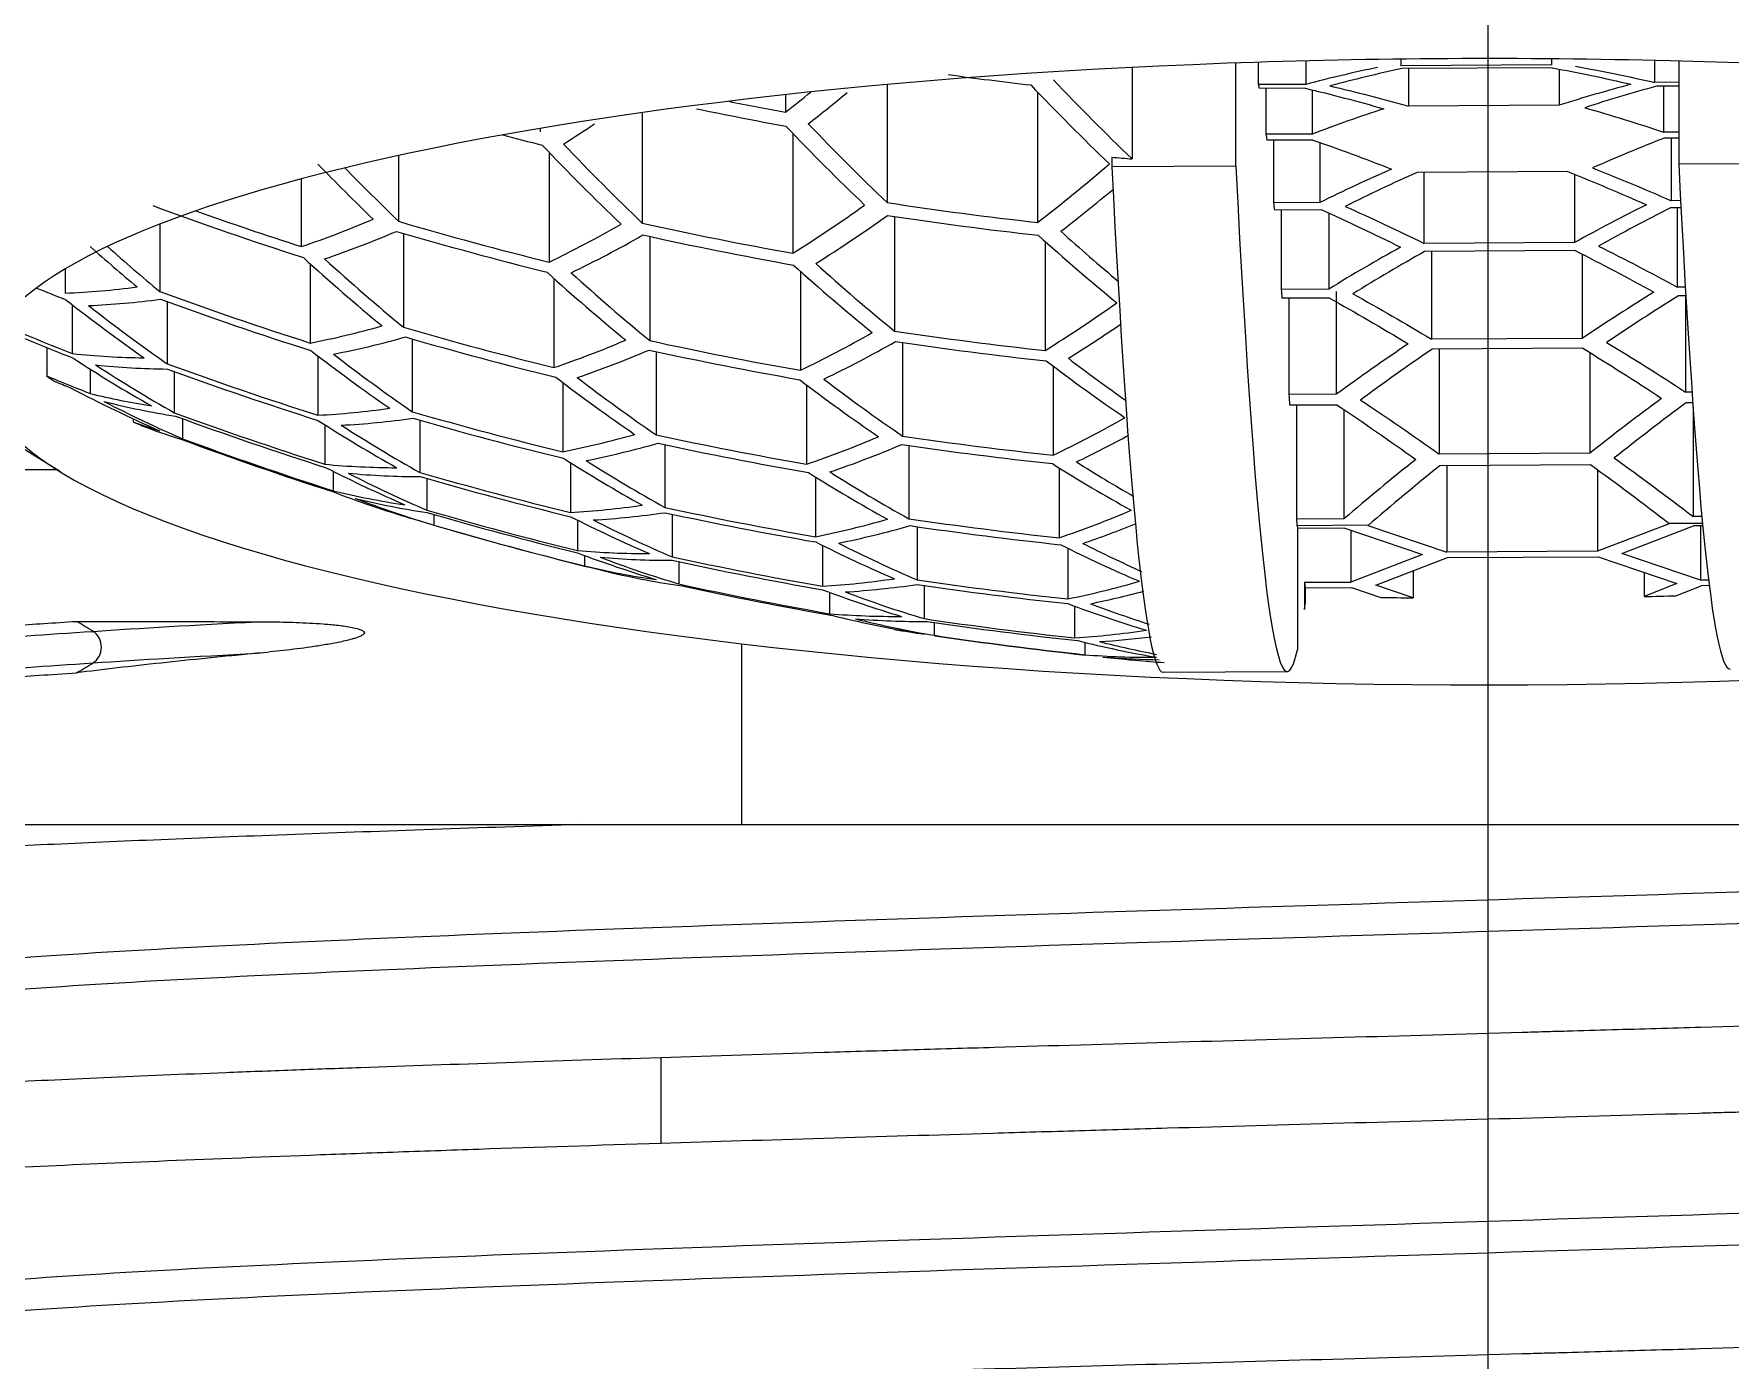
# Model space of a CAD drawing. Extents: x 13676 to 14719, y -16741 to -16132.
# Drawn here: x 14183.89 to 14193.46, y -16432.85 to -16425.37 of the extents above; entities that cross this region are included whole.
import ezdxf

# ---------------------------------------------------------------- set-up
doc = ezdxf.new("R2010")
doc.units = 0
doc.header["$MEASUREMENT"] = 0
doc.linetypes.add('CENTER2', pattern=[28.575, 19.05, -3.175, 3.175, -3.175])
doc.layers.get('0').update_dxf_attribs({"color": 3, "linetype": 'CONTINUOUS'})
doc.layers.add('CENTER', color=1, linetype='CENTER2')

msp = doc.modelspace()

# ---------------------------------------------------------------- linework, layer by layer
at = {"linetype": 'Continuous', "lineweight": 18}
for p, q in [((14190.0895, -16425.5579), (14190.0895, -16426.0741)), ((14190.6748, -16426.1151), (14190.6748, -16425.5329)), ((14190.8035, -16425.6547), (14190.8035, -16425.5285)), ((14191.0695, -16425.5208), (14191.0695, -16425.6532)), ((14191.6066, -16425.5108), (14191.6066, -16425.548)), ((14192.4563, -16425.5433), (14191.6066, -16425.548)), ((14192.4603, -16425.5601), (14191.6106, -16425.5647)), ((14191.6496, -16425.5644), (14191.6496, -16425.7762)), ((14192.4563, -16425.5095), (14192.4563, -16425.5433)), ((14192.4993, -16425.5677), (14192.4993, -16425.7716)), ((14193.0367, -16425.5187), (14193.0367, -16425.6424)), ((14193.1739, -16425.5221), (14193.1739, -16426.1023)), ((14188.7065, -16425.6546), (14188.7065, -16426.3205)), ((14191.0695, -16425.6532), (14190.8035, -16425.6547)), ((14191.0655, -16425.6748), (14190.8075, -16425.6763)), ((14190.8465, -16425.9351), (14190.8465, -16425.676)), ((14191.1045, -16425.6846), (14191.1045, -16425.9337)), ((14193.1739, -16425.6416), (14193.0367, -16425.6424)), ((14193.1739, -16425.6632), (14193.0487, -16425.6639)), ((14193.0877, -16425.6636), (14193.0877, -16425.9227)), ((14188.1331, -16425.712), (14188.1331, -16425.8102)), ((14189.5562, -16425.6972), (14189.5562, -16426.4324)), ((14192.4993, -16425.7716), (14191.6496, -16425.7762)), ((14187.3251, -16425.8128), (14187.3251, -16426.4361)), ((14186.7489, -16425.9017), (14186.7489, -16425.9207)), ((14188.1748, -16425.9302), (14188.1748, -16426.6065)), ((14191.1045, -16425.9337), (14190.8465, -16425.9351)), ((14191.1088, -16425.9677), (14190.8509, -16425.9691)), ((14190.8899, -16426.3223), (14190.8899, -16425.9688)), ((14191.1478, -16425.9816), (14191.1478, -16426.3209)), ((14193.1739, -16425.9223), (14193.0877, -16425.9227)), ((14193.1739, -16425.9563), (14193.092, -16425.9568)), ((14193.131, -16425.9565), (14193.131, -16426.31)), ((14185.9501, -16426.0548), (14185.9501, -16426.4263)), ((14186.7998, -16426.0371), (14186.7998, -16426.6565)), ((14189.975, -16426.0641), (14189.975, -16426.119)), ((14190.6748, -16426.1151), (14189.975, -16426.119)), ((14192.5469, -16426.1457), (14191.6972, -16426.1503)), ((14191.7362, -16426.1501), (14191.7362, -16426.5508)), ((14192.5859, -16426.1616), (14192.5859, -16426.5461)), ((14193.1739, -16426.1023), (14193.8737, -16426.0985)), ((14185.4009, -16426.1869), (14185.4009, -16426.5691)), ((14191.1478, -16426.3209), (14190.8899, -16426.3223)), ((14191.1598, -16426.3616), (14190.8938, -16426.3631)), ((14190.9328, -16426.8104), (14190.9328, -16426.3628)), ((14193.1867, -16426.3504), (14193.127, -16426.3508)), ((14193.1845, -16426.3097), (14193.131, -16426.31)), ((14193.166, -16426.3505), (14193.166, -16426.798)), ((14184.602, -16426.442), (14184.602, -16426.8225)), ((14188.7482, -16426.3989), (14188.7482, -16427.0455)), ((14191.1988, -16426.3796), (14191.1988, -16426.8089)), ((14185.9771, -16426.4943), (14185.9771, -16427.0241)), ((14187.368, -16426.5116), (14187.368, -16427.0996)), ((14189.5979, -16426.5397), (14189.5979, -16427.1553)), ((14192.5859, -16426.5461), (14191.7362, -16426.5508)), ((14192.5899, -16426.5917), (14191.7402, -16426.5964)), ((14191.7792, -16426.5962), (14191.7792, -16427.0918)), ((14192.6289, -16426.6119), (14192.6289, -16427.0871)), ((14184.0688, -16426.6953), (14184.0688, -16426.8318)), ((14185.4517, -16426.6662), (14185.4517, -16427.1131)), ((14186.8268, -16426.7486), (14186.8268, -16427.2518)), ((14188.2177, -16426.708), (14188.2177, -16427.2671)), ((14191.1988, -16426.8089), (14190.9328, -16426.8104)), ((14193.2114, -16426.7978), (14193.166, -16426.798)), ((14184.1087, -16426.897), (14184.1087, -16427.1727)), ((14184.645, -16426.8798), (14184.645, -16427.2308)), ((14191.2028, -16426.8593), (14190.9368, -16426.8608)), ((14190.9758, -16427.404), (14190.9758, -16426.8605)), ((14193.2143, -16426.8465), (14193.1727, -16426.8468)), ((14193.2117, -16426.8465), (14193.2117, -16427.3897)), ((14182.6201, -16426.9599), (14184.0419, -16427.8386)), ((14186.0273, -16427.0902), (14186.0273, -16427.5008)), ((14188.7939, -16427.1101), (14188.7939, -16427.638)), ((14192.6289, -16427.0871), (14191.7792, -16427.0918)), ((14183.9642, -16427.1381), (14183.9642, -16427.2991)), ((14185.4947, -16427.1861), (14185.4947, -16427.5203)), ((14187.403, -16427.1609), (14187.403, -16427.6308)), ((14192.6329, -16427.1425), (14191.7832, -16427.1472)), ((14191.8222, -16427.1469), (14191.8222, -16427.74)), ((14192.6719, -16427.1669), (14192.6719, -16427.7353)), ((14184.2103, -16427.2606), (14184.2103, -16427.3982)), ((14184.6843, -16427.274), (14184.6843, -16427.5065)), ((14189.6436, -16427.2433), (14189.6436, -16427.7462)), ((14186.877, -16427.3359), (14186.877, -16427.7266)), ((14188.2527, -16427.3498), (14188.2527, -16427.7969)), ((14191.2418, -16427.4026), (14190.9758, -16427.404)), ((14193.2488, -16427.3895), (14193.2117, -16427.3897)), ((14191.2458, -16427.4629), (14190.9798, -16427.4644)), ((14191.0188, -16428.1068), (14191.0188, -16427.464)), ((14191.2848, -16427.4894), (14191.2848, -16428.1053)), ((14193.253, -16427.4498), (14193.2157, -16427.45)), ((14193.2547, -16427.4733), (14193.2547, -16428.0921)), ((14184.4528, -16427.541), (14184.4528, -16427.5584)), ((14184.7311, -16427.5403), (14184.7311, -16427.6534)), ((14185.534, -16427.5743), (14185.534, -16427.7971)), ((14186.0703, -16427.549), (14186.0703, -16427.8435)), ((14187.4532, -16427.6868), (14187.4532, -16428.041)), ((14188.8289, -16427.691), (14188.8289, -16428.1044)), ((14186.92, -16427.7881), (14186.92, -16428.0693)), ((14192.6719, -16427.7353), (14191.8222, -16427.74)), ((14192.6759, -16427.8008), (14191.8262, -16427.8054)), ((14184.0267, -16427.8294), (14181.0982, -16427.8294)), ((14185.5808, -16427.8364), (14185.5808, -16427.9467)), ((14186.1102, -16427.8782), (14186.1102, -16428.0569)), ((14188.3029, -16427.8687), (14188.3029, -16428.2063)), ((14189.6786, -16427.8182), (14189.6786, -16428.2122)), ((14191.8652, -16427.8052), (14191.8652, -16428.293)), ((14192.7149, -16427.8291), (14192.7149, -16428.2883)), ((14186.1494, -16428.0809), (14186.1494, -16428.1405)), ((14187.4931, -16428.0788), (14187.4931, -16428.3196)), ((14186.9599, -16428.1126), (14186.9599, -16428.2842)), ((14188.8761, -16428.1493), (14188.8761, -16428.4496)), ((14191.2848, -16428.1053), (14191.0188, -16428.1068)), ((14191.4207, -16428.1417), (14191.0209, -16428.1439)), ((14191.0209, -16428.1439), (14191.0226, -16428.1572)), ((14191.0226, -16428.1572), (14191.2846, -16428.1558)), ((14191.0226, -16428.1572), (14191.0226, -16428.8446)), ((14191.2846, -16428.1558), (14191.7289, -16428.3064)), ((14191.3236, -16428.169), (14191.3236, -16428.4618)), ((14191.4202, -16428.1421), (14191.8652, -16428.293)), ((14193.1208, -16428.1327), (14192.7149, -16428.2883)), ((14192.852, -16428.3006), (14193.2573, -16428.1453)), ((14193.3082, -16428.1313), (14193.1201, -16428.1324)), ((14193.3045, -16428.0919), (14193.2547, -16428.0921)), ((14193.3095, -16428.145), (14193.2573, -16428.1453)), ((14193.2963, -16428.145), (14193.2963, -16428.4513)), ((14188.3428, -16428.2553), (14188.3428, -16428.4855)), ((14189.7258, -16428.2706), (14189.7258, -16428.5572)), ((14186.9991, -16428.3119), (14186.9991, -16428.371)), ((14187.5323, -16428.3476), (14187.5323, -16428.4729)), ((14191.7289, -16428.3064), (14191.3236, -16428.4618)), ((14191.4638, -16428.4795), (14191.8691, -16428.3241)), ((14192.7149, -16428.2883), (14191.8652, -16428.293)), ((14191.8691, -16428.3241), (14192.7188, -16428.3195)), ((14192.7188, -16428.3195), (14193.1632, -16428.4701)), ((14193.2963, -16428.4513), (14192.852, -16428.3006)), ((14191.0616, -16428.4632), (14191.3236, -16428.4618)), ((14191.0616, -16428.4632), (14191.0655, -16428.4944)), ((14191.0616, -16428.4632), (14191.0616, -16428.6174)), ((14191.6752, -16428.3984), (14191.6752, -16428.5512)), ((14192.9781, -16428.4073), (14192.9781, -16428.5438)), ((14193.1632, -16428.4701), (14192.9781, -16428.5438)), ((14193.3425, -16428.451), (14193.2963, -16428.4513)), ((14188.382, -16428.5198), (14188.382, -16428.6405)), ((14188.9152, -16428.4813), (14188.9152, -16428.6686)), ((14191.0655, -16428.4944), (14191.3276, -16428.493)), ((14191.0655, -16428.4944), (14191.0655, -16428.5873)), ((14191.3276, -16428.493), (14191.4924, -16428.5488)), ((14191.6752, -16428.5512), (14191.4638, -16428.4795)), ((14193.1581, -16428.5395), (14193.3014, -16428.4825)), ((14193.3463, -16428.4822), (14193.3014, -16428.4825)), ((14189.7649, -16428.5979), (14189.7649, -16428.7769)), ((14188.972, -16428.6901), (14188.972, -16428.7627)), ((14189.8217, -16428.802), (14189.8217, -16428.8719)), ((14190.2648, -16428.9709), (14190.9646, -16428.967)), ((14181.8482, -16429.8294), (14186.9751, -16429.8294))]:
    msp.add_line(p, q, dxfattribs=at)
at = {"linetype": 'Continuous', "lineweight": 13}
for p, q in [((14187.8852, -16428.8101), (14187.8852, -16429.8294)), ((14187.4298, -16431.1459), (14187.4298, -16431.6288))]:
    msp.add_line(p, q, dxfattribs=at)
at = {"linetype": 'Continuous', "lineweight": 18}
for start, end in [(253.19016, 256.52017), (260.85513, 261.31656), (264.0773, 264.54795)]:
    msp.add_arc((14192.0982, -16407.921), 21.0766, start, end, dxfattribs=at)
for centre, major_axis, ratio, start_param, end_param in [((14192.0982, -16424.3407), (12.1, 0), 0.207912, 1.570796, 3.739575), ((14192.0982, -16424.3407), (-12.1, 0), 0.207912, 2.54361, 4.712389), ((14192.0982, -16426.297), (-10, 0), 0.207912, 3.168086, 6.309678), ((14192.0982, -16427.2752), (8.5, 0), 0.207912, 1.449695, 1.744883), ((14192.0982, -16427.2752), (-8.5, 0), 0.207912, 4.886476, 6.309678), ((14191.9068, -16406.4189), (-19.6399, -2.5032), 0.977804, 1.302072, 1.32578), ((14192.0982, -16427.2752), (-8.5, 0), 0.207912, 3.168086, 4.591288), ((14186.3236, -16407.2696), (2.2448, 19.9003), 0.466463, 3.569483, 3.584729), ((14193.4139, -16407.7532), (-2.6585, 20.8512), 0.511342, 2.534733, 2.577645), ((14193.5418, -16407.7369), (2.657, -20.8397), 0.511342, 5.676117, 5.719056), ((14190.8487, -16450.4057), (0.1377, -24.9996), 0.025911, 2.994289, 3.000302), ((14191.9282, -16406.5865), (-19.9136, -2.5381), 0.977804, 1.231023, 1.256687), ((14191.9242, -16406.5553), (19.8654, 2.5319), 0.977804, 4.381571, 4.397879), ((14186.4555, -16407.2845), (-2.2502, -19.9485), 0.466463, 0.42713, 0.450464), ((14185.7415, -16407.2039), (-2.2191, -19.6722), 0.466463, 0.358231, 0.376865), ((14192.1589, -16407.9133), (2.6656, -20.9072), 0.511342, 5.677342, 5.720125), ((14191.9496, -16406.7551), (-20.1533, -2.5686), 0.977804, 1.17706, 1.188454), ((14192.0343, -16407.9291), (-2.6656, 20.9072), 0.511342, 2.535569, 2.578355), ((14190.8487, -16450.4057), (0.1377, -24.9996), 0.025911, 2.928804, 2.935359), ((14190.6573, -16408.1047), (-2.6571, 20.84), 0.511342, 2.534552, 2.57749), ((14190.7793, -16408.0892), (2.6584, -20.8509), 0.511342, 5.676141, 5.719056), ((14191.9243, -16406.5563), (-19.867, -2.5321), 0.977804, 1.349291, 1.355034), ((14189.2625, -16408.2825), (-2.6322, 20.6453), 0.511342, 2.5436, 2.573961), ((14189.4022, -16408.2647), (2.6355, -20.6706), 0.511342, 5.686861, 5.716368), ((14187.7495, -16407.4304), (2.2965, 20.3585), 0.466463, 3.564854, 3.607253), ((14190.1489, -16407.9317), (-0.1159, 21.0391), 0.025911, 2.614704, 3.141591), ((14190.8487, -16407.9279), (0.1159, -21.0391), 0.025911, 5.756297, 6.390957), ((14193.3478, -16407.9141), (-0.1159, 21.0391), 0.025911, 2.614799, 3.141587), ((14187.8804, -16407.4452), (-2.3005, -20.3937), 0.466463, 0.422905, 0.453917), ((14192.0144, -16407.263), (-20.6703, -2.6345), 0.977804, 1.080984, 1.124321), ((14187.0356, -16407.3499), (2.2726, 20.1465), 0.466463, 3.496962, 3.5393), ((14191.9458, -16406.7249), (20.113, 2.5635), 0.977804, 4.427898, 4.470233), ((14190.8487, -16450.4057), (0.1377, -24.9996), 0.025911, 2.863862, 2.869874), ((14192.0101, -16407.2296), (20.6454, 2.6313), 0.977804, 4.234787, 4.265129), ((14185.6036, -16407.1884), (2.2126, 19.6145), 0.466463, 3.35733, 3.400396), ((14191.9886, -16407.061), (20.5006, 2.6129), 0.977804, 4.29178, 4.334521), ((14186.3287, -16407.2702), (2.245, 19.9021), 0.466463, 3.428208, 3.470757), ((14191.9672, -16406.8925), (20.323, 2.5902), 0.977804, 4.359753, 4.402155), ((14187.1674, -16407.3648), (-2.2773, -20.1883), 0.466463, 0.354838, 0.397085), ((14191.9498, -16406.7561), (-20.1546, -2.5688), 0.977804, 1.286575, 1.328822), ((14185.7354, -16407.2032), (-2.2188, -19.6697), 0.466463, 0.215798, 0.258743), ((14191.9926, -16407.0922), (-20.5298, -2.6166), 0.977804, 1.149815, 1.1925), ((14186.4545, -16407.2844), (-2.2502, -19.9482), 0.466463, 0.286303, 0.328752), ((14191.9711, -16406.9236), (-20.3583, -2.5948), 0.977804, 1.218565, 1.260889), ((14192.7215, -16407.8415), (-2.664, 20.8947), 0.511342, 2.605923, 2.647801), ((14192.8494, -16407.8252), (2.6633, -20.889), 0.511342, 5.747434, 5.778213), ((14187.1891, -16408.5469), (-2.5642, 20.1118), 0.511342, 2.612342, 2.63819), ((14187.317, -16408.5306), (2.5695, -20.1535), 0.511342, 5.751539, 5.78033), ((14188.572, -16408.3706), (-2.6138, 20.5007), 0.511342, 2.600471, 2.643214), ((14188.699, -16408.3544), (2.6175, -20.5297), 0.511342, 5.741832, 5.784518), ((14189.954, -16408.1944), (-2.6466, 20.7579), 0.511342, 2.603602, 2.645781), ((14190.0878, -16408.1773), (2.6489, -20.776), 0.511342, 5.745658, 5.787795), ((14191.3428, -16408.0173), (-2.6633, 20.8888), 0.511342, 2.605695, 2.647587), ((14191.4665, -16408.0015), (2.664, -20.8944), 0.511342, 5.747511, 5.789389), ((14192.0788, -16407.7688), (-20.8948, -2.6631), 0.977804, 1.048281, 1.056776), ((14185.6141, -16407.1896), (2.2131, 19.619), 0.466463, 3.213991, 3.257491), ((14192.0534, -16407.569), (20.8398, 2.6561), 0.977804, 4.225692, 4.268631), ((14190.8487, -16450.4057), (0.1377, -24.9996), 0.025911, 2.798629, 2.80468), ((14186.4977, -16408.635), (-2.5328, 19.8657), 0.511342, 2.663489, 2.706615), ((14185.7459, -16407.2044), (-2.2193, -19.674), 0.466463, 0.072864, 0.11624), ((14186.6255, -16408.6187), (2.539, -19.9139), 0.511342, 5.805658, 5.848968), ((14192.0574, -16407.6002), (-20.8513, -2.6576), 0.977804, 1.084308, 1.127221), ((14188.4615, -16407.5107), (2.3165, 20.5362), 0.466463, 3.49443, 3.535947), ((14192.1177, -16408.0737), (20.8947, 2.6631), 0.977804, 4.174675, 4.198218), ((14192.1217, -16408.1049), (-20.889, -2.6624), 0.977804, 1.033707, 1.056447), ((14186.327, -16407.27), (2.2449, 19.9015), 0.466463, 3.287086, 3.329636), ((14192.0316, -16407.3982), (20.758, 2.6457), 0.977804, 4.29477, 4.336949), ((14188.5933, -16407.5256), (-2.3198, -20.5655), 0.466463, 0.352672, 0.383063), ((14186.4589, -16407.2848), (-2.2504, -19.9498), 0.466463, 0.145651, 0.188098), ((14192.0359, -16407.4319), (-20.7767, -2.6481), 0.977804, 1.153793, 1.195927), ((14187.0295, -16407.3492), (2.2724, 20.1445), 0.466463, 3.357897, 3.399829), ((14192.0101, -16407.2296), (20.6454, 2.6313), 0.977804, 4.363386, 4.405097), ((14187.7485, -16407.4303), (2.2965, 20.3583), 0.466463, 3.426907, 3.468497), ((14187.8804, -16407.4452), (-2.3005, -20.3937), 0.466463, 0.285231, 0.326748), ((14191.9888, -16407.0621), (20.5016, 2.613), 0.977804, 4.430902, 4.47242), ((14191.9926, -16407.0922), (-20.5298, -2.6166), 0.977804, 1.289669, 1.331128), ((14192.0982, -16427.2752), (8.5, 0), 0.207912, 3.168086, 6.309678), ((14186.3226, -16407.2695), (2.2448, 19.8999), 0.466463, 3.144916, 3.188338), ((14185.8052, -16408.7233), (-2.4968, 19.583), 0.511342, 2.732363, 2.775933), ((14187.8806, -16408.4587), (-2.5912, 20.3231), 0.511342, 2.668846, 2.711244), ((14188.0075, -16408.4425), (2.5956, -20.3582), 0.511342, 5.810871, 5.853193), ((14187.1613, -16407.3641), (-2.2771, -20.1864), 0.466463, 0.216348, 0.258193), ((14192.0141, -16407.2608), (-20.6686, -2.6343), 0.977804, 1.221657, 1.263321), ((14192.0343, -16407.9291), (-2.6656, 20.9072), 0.511342, 2.67489, 2.716057), ((14192.1579, -16407.9134), (2.6656, -20.9072), 0.511342, 5.816623, 5.846858), ((14192.0982, -16426.7861), (-8.5, 0), 0.207912, 0.294506, 0.312853), ((14192.1579, -16408.3888), (20.7879, 2.6495), 0.977804, 4.186543, 4.199271), ((14185.9331, -16408.707), (2.5038, -19.638), 0.511342, 5.874487, 5.917867), ((14186.4545, -16407.2844), (-2.2502, -19.9482), 0.466463, 0.003834, 0.047147), ((14192.0964, -16407.9062), (20.9073, 2.6647), 0.977804, 4.226917, 4.2697), ((14192.1002, -16407.9366), (-20.9073, -2.6647), 0.977804, 1.085145, 1.12793), ((14189.2625, -16408.2825), (-2.6322, 20.6453), 0.511342, 2.672503, 2.714211), ((14189.3904, -16408.2662), (2.6352, -20.6685), 0.511342, 5.813674, 5.855339), ((14190.6455, -16408.1062), (-2.6569, 20.8389), 0.511342, 2.673953, 2.715263), ((14190.7793, -16408.0892), (2.6584, -20.8509), 0.511342, 5.815872, 5.857156), ((14192.1618, -16408.42), (-20.7713, -2.6474), 0.977804, 1.046826, 1.051352), ((14185.1197, -16408.8107), (-2.4564, 19.2659), 0.511342, 2.796457, 2.846348), ((14187.0356, -16407.3499), (2.2726, 20.1465), 0.466463, 3.082315, 3.119552), ((14190.8487, -16450.4057), (0.1377, -24.9996), 0.025911, 2.732819, 2.738936), ((14187.1674, -16407.3648), (-2.2773, -20.1883), 0.466463, 6.21856, 6.262099), ((14185.2475, -16408.7944), (2.4643, -19.3279), 0.511342, 5.944361, 5.988104), ((14192.1392, -16408.2426), (20.851, 2.6575), 0.977804, 4.225716, 4.268632), ((14187.04, -16407.3504), (2.2727, 20.1479), 0.466463, 3.218358, 3.260693), ((14192.0749, -16407.7379), (20.8892, 2.6624), 0.977804, 4.297009, 4.338899), ((14192.0982, -16426.7861), (-8.5, 0), 0.207912, 0.452263, 0.473803), ((14187.7485, -16407.4303), (2.2965, 20.3583), 0.466463, 3.034789, 3.051093), ((14187.8804, -16407.4452), (-2.3005, -20.3937), 0.466463, 6.171566, 6.192454), ((14192.143, -16408.2723), (-20.8401, -2.6562), 0.977804, 1.084127, 1.127065), ((14187.1882, -16408.547), (-2.5642, 20.1115), 0.511342, 2.736798, 2.779136), ((14187.1718, -16407.3653), (-2.2774, -20.1896), 0.466463, 0.077035, 0.119282), ((14187.316, -16408.5307), (2.5695, -20.1532), 0.511342, 5.879013, 5.92126), ((14192.0789, -16407.769), (-20.8948, -2.6631), 0.977804, 1.155498, 1.197376), ((14189.1744, -16407.5912), (2.3329, 20.6812), 0.466463, 3.426156, 3.467094), ((14192.1864, -16408.6123), (-20.6454, -2.6313), 0.977804, 1.080135, 1.123536), ((14192.182, -16408.5783), (20.6707, 2.6346), 0.977804, 4.222609, 4.265944), ((14187.7529, -16407.4308), (2.2966, 20.3595), 0.466463, 3.289093, 3.330681), ((14187.8848, -16407.4457), (-2.3006, -20.3948), 0.466463, 0.147656, 0.189172), ((14192.0531, -16407.5668), (20.839, 2.656), 0.977804, 4.365121, 4.406431), ((14192.0574, -16407.6004), (-20.8514, -2.6576), 0.977804, 1.224, 1.265281), ((14188.4554, -16407.5101), (2.3164, 20.5348), 0.466463, 3.358295, 3.399431), ((14188.5872, -16407.5249), (-2.3197, -20.5642), 0.466463, 0.216732, 0.257809), ((14192.0356, -16407.4294), (-20.7754, -2.6479), 0.977804, 1.291154, 1.332116), ((14192.0316, -16407.3982), (20.758, 2.6457), 0.977804, 4.433003, 4.473998), ((14189.3063, -16407.606), (-2.3355, -20.7045), 0.466463, 0.28451, 0.31422), ((14187.7485, -16407.4303), (2.2965, 20.3583), 0.466463, 3.150213, 3.192615), ((14188.5711, -16408.3707), (-2.6138, 20.5005), 0.511342, 2.740151, 2.781669), ((14188.699, -16408.3544), (2.6175, -20.5297), 0.511342, 5.881969, 5.923426), ((14191.3369, -16408.0181), (-2.6632, 20.8885), 0.511342, 2.74243, 2.783166), ((14191.4707, -16408.001), (2.664, -20.8946), 0.511342, 5.88426, 5.913881), ((14189.1948, -16450.4148), (-4.6668, 24.8373), 0.57781, 5.705692, 5.73602), ((14186.5026, -16408.6344), (-2.5331, 19.8675), 0.511342, 2.805341, 2.84789), ((14187.8804, -16407.4452), (-2.3005, -20.3937), 0.466463, 0.009025, 0.051349), ((14186.6246, -16408.6189), (2.5389, -19.9135), 0.511342, 5.947346, 5.989796), ((14192.1179, -16408.075), (20.8945, 2.6631), 0.977804, 4.297086, 4.338965), ((14192.1217, -16408.1052), (-20.8889, -2.6624), 0.977804, 1.15527, 1.197163), ((14189.954, -16408.1944), (-2.6466, 20.7579), 0.511342, 2.742115, 2.783108), ((14190.0819, -16408.1781), (2.6488, -20.7752), 0.511342, 5.883172, 5.924134), ((14195.0016, -16450.3828), (4.0399, 24.9252), 0.527993, 0.530613, 0.560941), ((14185.7993, -16408.7241), (-2.4965, 19.5804), 0.511342, 2.875702, 2.918768), ((14188.4615, -16407.5107), (2.3165, 20.5362), 0.466463, 3.08224, 3.124981), ((14188.5933, -16407.5256), (-2.3198, -20.5655), 0.466463, 6.22346, 6.266146), ((14185.9272, -16408.7078), (2.5035, -19.6355), 0.511342, 6.017355, 6.0603), ((14192.1607, -16408.4111), (20.7761, 2.648), 0.977804, 4.295233, 4.337371), ((14192.1649, -16408.4438), (-20.758, -2.6457), 0.977804, 1.153177, 1.195356), ((14188.4659, -16407.5112), (2.3166, 20.5372), 0.466463, 3.221362, 3.26288), ((14188.5933, -16407.5256), (-2.3198, -20.5655), 0.466463, 0.080129, 0.121588), ((14192.0964, -16407.9064), (20.9073, 2.6647), 0.977804, 4.366199, 4.407365), ((14192.1002, -16407.9366), (-20.9073, -2.6647), 0.977804, 1.224465, 1.265633), ((14189.8813, -16407.6709), (2.3455, 20.7932), 0.466463, 3.358551, 3.399175), ((14192.2039, -16408.7498), (20.5298, 2.6166), 0.977804, 4.291407, 4.334093), ((14187.8796, -16408.4589), (-2.5911, 20.3229), 0.511342, 2.807601, 2.849192), ((14188.0075, -16408.4425), (2.5956, -20.3582), 0.511342, 5.94935, 5.990868), ((14189.1788, -16407.5917), (2.333, 20.682), 0.466463, 3.290497, 3.331433), ((14189.3063, -16407.606), (-2.3355, -20.7045), 0.466463, 0.149139, 0.190031), ((14192.0746, -16407.7354), (20.8887, 2.6623), 0.977804, 4.433598, 4.474334), ((14192.0787, -16407.768), (-20.8947, -2.6631), 0.977804, 1.292243, 1.332965), ((14190.0131, -16407.6858), (-2.3475, -20.8107), 0.466463, 0.216975, 0.247243), ((14190.8487, -16450.4057), (0.1377, -24.9996), 0.025911, 2.66906, 2.672334), ((14189.2625, -16408.2825), (-2.6322, 20.6453), 0.511342, 2.809005, 2.849942), ((14189.3904, -16408.2662), (2.6352, -20.6685), 0.511342, 5.950697, 5.991588), ((14190.6455, -16408.1062), (-2.6569, 20.8389), 0.511342, 2.809826, 2.850382), ((14190.7733, -16408.0899), (2.6584, -20.8504), 0.511342, 5.951085, 5.981321), ((14189.1744, -16407.5912), (2.3329, 20.6812), 0.466463, 3.153846, 3.195557), ((14187.1822, -16408.5478), (-2.5639, 20.1095), 0.511342, 2.876269, 2.918201), ((14189.8874, -16407.6716), (2.3456, 20.7941), 0.466463, 3.08523, 3.127409), ((14187.3101, -16408.5315), (2.5692, -20.1513), 0.511342, 6.017905, 6.059751), ((14189.3063, -16407.606), (-2.3355, -20.7045), 0.466463, 0.012117, 0.053781), ((14192.1392, -16408.2426), (20.851, 2.6575), 0.977804, 4.365448, 4.406731), ((14192.1434, -16408.2752), (-20.839, -2.656), 0.977804, 1.223528, 1.264838), ((14190.0297, -16407.6876), (-2.3477, -20.8128), 0.466463, 6.227438, 6.269572), ((14189.8874, -16407.6716), (2.3456, 20.7941), 0.466463, 3.223463, 3.264458), ((14192.1177, -16408.074), (20.8947, 2.6631), 0.977804, 4.433835, 4.474558), ((14190.6003, -16407.752), (2.3548, 20.8752), 0.466463, 3.291454, 3.33201), ((14192.1824, -16408.5812), (20.6686, 2.6343), 0.977804, 4.363249, 4.404914), ((14192.1864, -16408.6123), (-20.6454, -2.6313), 0.977804, 1.222078, 1.263786), ((14188.5652, -16408.3714), (-2.6136, 20.4991), 0.511342, 2.876668, 2.917803), ((14190.0192, -16407.6865), (-2.3476, -20.8114), 0.466463, 0.081614, 0.122576), ((14188.693, -16408.3551), (2.6173, -20.5284), 0.511342, 6.01829, 6.059366), ((14192.1219, -16408.1066), (-20.8887, -2.6623), 0.977804, 1.292005, 1.332741), ((14190.7322, -16407.7669), (-2.3561, -20.8867), 0.466463, 0.149527, 0.179764), ((14192.0982, -16426.7861), (-8.5, 0), 0.207912, 1.499461, 1.521001), ((14192.0982, -16426.7861), (-8.5, 0), 0.207912, 1.674496, 1.69581), ((14190.6003, -16407.752), (2.3548, 20.8752), 0.466463, 3.155581, 3.196891), ((14187.8839, -16408.4583), (-2.5913, 20.324), 0.511342, 2.945417, 2.987006), ((14189.9481, -16408.1951), (-2.6465, 20.7571), 0.511342, 2.876923, 2.917547), ((14190.076, -16408.1788), (2.6487, -20.7745), 0.511342, 6.018533, 6.0488), ((14190.8487, -16407.9279), (-0.1159, 21.0391), 0.025911, 3.323999, 3.331726), ((14188.0118, -16408.442), (2.5958, -20.3594), 0.511342, 6.086926, 6.128442), ((14190.7427, -16407.7681), (-2.3562, -20.8876), 0.466463, 0.01446, 0.055741), ((14192.1609, -16408.4126), (20.7754, 2.6479), 0.977804, 4.432747, 4.473709), ((14192.1649, -16408.4438), (-20.758, -2.6457), 0.977804, 1.29169, 1.332683), ((14191.3133, -16407.8324), (2.3604, 20.9249), 0.466463, 3.224058, 3.264794), ((14192.2039, -16408.7498), (20.5298, 2.6166), 0.977804, 4.431544, 4.473002), ((14192.2078, -16408.7809), (-20.5006, -2.6129), 0.977804, 1.289726, 1.331244), ((14189.2668, -16408.282), (-2.6323, 20.6461), 0.511342, 2.944665, 2.985602), ((14191.4512, -16407.848), (-2.3611, -20.931), 0.466463, 0.082703, 0.112324), ((14189.3904, -16408.2662), (2.6352, -20.6685), 0.511342, 6.086067, 6.115778), ((14192.0367, -16407.914), (2.3625, 20.9436), 0.466463, 3.156659, 3.197825), ((14192.1642, -16407.9284), (-2.3625, -20.9436), 0.466463, 0.014925, 0.044881), ((14188.699, -16408.3544), (2.6175, -20.5297), 0.511342, 6.15451, 6.18462)]:
    msp.add_ellipse(centre, major_axis=major_axis, ratio=ratio, start_param=start_param, end_param=end_param, dxfattribs=at)
for points, degree in [([(14191.4749, -16425.5578), (14191.3399, -16425.586), (14191.2048, -16425.6178), (14191.0695, -16425.6532)], 3), ([(14191.6106, -16425.5647), (14191.4756, -16425.5936), (14191.3404, -16425.6261), (14191.2052, -16425.6622)], 3), ([(14192.4603, -16425.5601), (14192.6082, -16425.5874), (14192.7564, -16425.6183), (14192.9046, -16425.6528)], 3), ([(14192.5923, -16425.5516), (14192.7403, -16425.5783), (14192.8884, -16425.6085), (14193.0367, -16425.6424)], 3), ([(14191.0655, -16425.6748), (14191.2135, -16425.7101), (14191.3617, -16425.7489), (14191.5099, -16425.7913)], 3), ([(14191.2052, -16425.6622), (14191.3532, -16425.6966), (14191.5014, -16425.7346), (14191.6496, -16425.7762)], 3), ([(14192.9046, -16425.6528), (14192.7696, -16425.6888), (14192.6344, -16425.7284), (14192.4993, -16425.7716)], 3), ([(14193.0487, -16425.6639), (14192.9136, -16425.7007), (14192.7785, -16425.7411), (14192.6433, -16425.785)], 3), ([(14191.5099, -16425.7913), (14191.3748, -16425.8352), (14191.2396, -16425.8827), (14191.1045, -16425.9337)], 3), ([(14192.6433, -16425.785), (14192.7914, -16425.8274), (14192.9395, -16425.8733), (14193.0877, -16425.9227)], 3), ([(14191.1088, -16425.9677), (14191.257, -16426.0187), (14191.4051, -16426.0733), (14191.5532, -16426.1313)], 3), ([(14193.092, -16425.9568), (14192.9568, -16426.0094), (14192.8217, -16426.0655), (14192.6866, -16426.1251)], 3), ([(14191.5532, -16426.1313), (14191.418, -16426.191), (14191.2829, -16426.2542), (14191.1478, -16426.3209)], 3), ([(14191.6972, -16426.1503), (14191.562, -16426.2108), (14191.4269, -16426.2748), (14191.2919, -16426.3423)], 3), ([(14192.5469, -16426.1457), (14192.6951, -16426.2046), (14192.8433, -16426.267), (14192.9913, -16426.3329)], 3), ([(14192.6866, -16426.1251), (14192.8348, -16426.1832), (14192.983, -16426.2448), (14193.131, -16426.31)], 3), ([(14191.1598, -16426.3616), (14191.3081, -16426.4283), (14191.4562, -16426.4985), (14191.6042, -16426.5721)], 3), ([(14191.2919, -16426.3423), (14191.4401, -16426.4083), (14191.5883, -16426.4778), (14191.7362, -16426.5508)], 3), ([(14192.9913, -16426.3329), (14192.8561, -16426.4005), (14192.7209, -16426.4715), (14192.5859, -16426.5461)], 3), ([(14193.127, -16426.3508), (14192.9917, -16426.419), (14192.8566, -16426.4907), (14192.7216, -16426.566)], 3), ([(14191.6042, -16426.5721), (14191.4689, -16426.6476), (14191.3338, -16426.7265), (14191.1988, -16426.8089)], 3), ([(14191.7402, -16426.5964), (14191.6049, -16426.6726), (14191.4698, -16426.7524), (14191.3349, -16426.8356)], 3), ([(14192.5899, -16426.5917), (14192.7382, -16426.6664), (14192.8863, -16426.7446), (14193.0343, -16426.8262)], 3), ([(14192.7216, -16426.566), (14192.8699, -16426.6398), (14193.018, -16426.7172), (14193.166, -16426.798)], 3), ([(14191.2418, -16426.8225), (14191.2418, -16427.4026)], 1), ([(14191.3349, -16426.8356), (14191.4832, -16426.9175), (14191.6313, -16427.0029), (14191.7792, -16427.0918)], 3), ([(14193.0343, -16426.8262), (14192.8989, -16426.9097), (14192.7638, -16426.9966), (14192.6289, -16427.0871)], 3), ([(14191.2028, -16426.8593), (14191.3512, -16426.9419), (14191.4993, -16427.028), (14191.6471, -16427.1176)], 3), ([(14193.1727, -16426.8468), (14193.0373, -16426.9308), (14192.9022, -16427.0184), (14192.7673, -16427.1095)], 3), ([(14191.6471, -16427.1176), (14191.5118, -16427.2091), (14191.3766, -16427.3041), (14191.2418, -16427.4026)], 3), ([(14192.7673, -16427.1095), (14192.9157, -16427.1994), (14193.0639, -16427.2928), (14193.2117, -16427.3897)], 3), ([(14191.7832, -16427.1472), (14191.6478, -16427.2395), (14191.5127, -16427.3353), (14191.3778, -16427.4347)], 3), ([(14192.6329, -16427.1425), (14192.7813, -16427.2333), (14192.9294, -16427.3275), (14193.0772, -16427.4253)], 3), ([(14191.2458, -16427.4629), (14191.3943, -16427.5618), (14191.5424, -16427.6643), (14191.6901, -16427.7703)], 3), ([(14191.3778, -16427.4347), (14191.5263, -16427.5329), (14191.6744, -16427.6347), (14191.8222, -16427.74)], 3), ([(14193.0772, -16427.4253), (14192.9418, -16427.5251), (14192.8067, -16427.6284), (14192.6719, -16427.7353)], 3), ([(14193.2157, -16427.45), (14193.0802, -16427.5505), (14192.9451, -16427.6544), (14192.8103, -16427.7619)], 3), ([(14191.6901, -16427.7703), (14191.5546, -16427.8784), (14191.4195, -16427.9901), (14191.2848, -16428.1053)], 3), ([(14192.8103, -16427.7619), (14192.9588, -16427.8685), (14193.107, -16427.9785), (14193.2547, -16428.0921)], 3), ([(14184.1329, -16428.6842), (14184.2807, -16428.6845), (14184.5986, -16428.685), (14184.9604, -16428.6856), (14185.1525, -16428.686)], 3), ([(14184.2262, -16428.7403), (14184.1951, -16428.7215), (14184.1641, -16428.7027), (14184.133, -16428.684)], 3), ([(14184.226, -16428.7406), (14184.4865, -16428.7224), (14184.797, -16428.7043), (14185.1526, -16428.6861)], 3), ([(14184.133, -16428.9747), (14184.1641, -16428.956), (14184.1951, -16428.9372), (14184.2262, -16428.9184)], 3), ([(14184.226, -16428.9182), (14184.4865, -16428.9001), (14184.797, -16428.8821), (14185.1526, -16428.8641)], 3)]:
    msp.add_open_spline(points, degree=degree, dxfattribs=at)
for points, degree, knots in [([(14182.8482, -16428.8384), (14182.8481, -16428.8334), (14182.858, -16428.8206), (14182.9164, -16428.8002), (14183.0003, -16428.7848), (14183.0653, -16428.7752), (14183.079, -16428.7733), (14183.1075, -16428.7694), (14183.1224, -16428.7675), (14183.1691, -16428.7617), (14183.2025, -16428.7579), (14183.3099, -16428.7463), (14183.3908, -16428.7387), (14183.5711, -16428.7231), (14183.7698, -16428.7075), (14184.0055, -16428.6917), (14184.1328, -16428.6839)], 3, [0, 0, 0, 0, 0.095432, 0.246194, 0.396955, 0.396955, 0.434645, 0.434645, 0.472336, 0.472336, 0.547716, 0.547716, 0.698477, 0.698477, 0.849239, 1, 1, 1, 1]), ([(14182.9735, -16428.8767), (14183.0296, -16428.8479), (14183.3319, -16428.8024), (14183.9576, -16428.757), (14184.2262, -16428.7403)], 3, [0, 0, 0, 0, 0.633319, 1, 1, 1, 1]), ([(14184.2262, -16428.9184), (14184.2543, -16428.9018), (14184.292, -16428.8294), (14184.2543, -16428.7569), (14184.2262, -16428.7403)], 3, [0, 0, 0, 0, 0.500014, 1, 1, 1, 1]), ([(14185.1525, -16428.686), (14185.2005, -16428.686), (14185.2491, -16428.6866), (14185.3476, -16428.6888), (14185.3974, -16428.6906), (14185.473, -16428.6946), (14185.4983, -16428.6962), (14185.5493, -16428.7001), (14185.5749, -16428.7023), (14185.6263, -16428.708), (14185.6522, -16428.7113), (14185.6911, -16428.7183), (14185.7041, -16428.7209), (14185.7236, -16428.7263), (14185.7301, -16428.7283), (14185.7398, -16428.7322), (14185.743, -16428.7336), (14185.7477, -16428.7363), (14185.7492, -16428.7372), (14185.7522, -16428.7395), (14185.7537, -16428.7408), (14185.7555, -16428.7432), (14185.756, -16428.7442), (14185.7568, -16428.7463), (14185.7569, -16428.7475), (14185.7567, -16428.7499), (14185.7563, -16428.751), (14185.7554, -16428.7529), (14185.7548, -16428.7538), (14185.7529, -16428.7561), (14185.7514, -16428.7575), (14185.7485, -16428.7598), (14185.747, -16428.7608), (14185.7424, -16428.7638), (14185.7393, -16428.7654), (14185.7329, -16428.7685), (14185.7297, -16428.7699), (14185.72, -16428.7738), (14185.7135, -16428.7761), (14185.7004, -16428.7804), (14185.6939, -16428.7823), (14185.6742, -16428.7878), (14185.6611, -16428.7911), (14185.6349, -16428.7972), (14185.6218, -16428.8), (14185.5826, -16428.8079), (14185.5565, -16428.8126), (14185.5047, -16428.8212), (14185.4789, -16428.8252), (14185.4019, -16428.8363), (14185.3511, -16428.8427), (14185.2509, -16428.8543), (14185.2014, -16428.8595), (14185.1525, -16428.8642)], 3, [0, 0, 0, 0, 0.125, 0.125, 0.25, 0.25, 0.3125, 0.3125, 0.375, 0.375, 0.4375, 0.4375, 0.46875, 0.46875, 0.484375, 0.484375, 0.492188, 0.492188, 0.496094, 0.496094, 0.5, 0.5, 0.501953, 0.501953, 0.503906, 0.503906, 0.505859, 0.505859, 0.507813, 0.507813, 0.511719, 0.511719, 0.515625, 0.515625, 0.523438, 0.523438, 0.53125, 0.53125, 0.546875, 0.546875, 0.5625, 0.5625, 0.59375, 0.59375, 0.625, 0.625, 0.6875, 0.6875, 0.75, 0.75, 0.875, 0.875, 1, 1, 1, 1]), ([(14182.9738, -16429.0547), (14183.0302, -16429.0259), (14183.3325, -16428.9805), (14183.9576, -16428.9351), (14184.2262, -16428.9184)], 3, [0, 0, 0, 0, 0.632977, 1, 1, 1, 1]), ([(14185.1525, -16428.8638), (14185.0567, -16428.873), (14184.9635, -16428.8822), (14184.7825, -16428.9007), (14184.6946, -16428.9099), (14184.5245, -16428.9283), (14184.4421, -16428.9375), (14184.2832, -16428.9559), (14184.2066, -16428.9652), (14184.1329, -16428.9744)], 3, [0, 0, 0, 0, 0.25, 0.25, 0.5, 0.5, 0.75, 0.75, 1, 1, 1, 1]), ([(14182.8482, -16429.1287), (14182.8481, -16429.122), (14182.8558, -16429.1152), (14182.8913, -16429.0997), (14182.9244, -16429.0908), (14182.9825, -16429.0796), (14182.9949, -16429.0773), (14183.0215, -16429.0728), (14183.0357, -16429.0706), (14183.0805, -16429.0638), (14183.1136, -16429.0592), (14183.2221, -16429.0457), (14183.3069, -16429.0367), (14183.5008, -16429.0189), (14183.6099, -16429.0101), (14183.8528, -16428.9926), (14183.9865, -16428.9838), (14184.1329, -16428.9748)], 3, [0, 0, 0, 0, 0.133597, 0.133597, 0.306878, 0.306878, 0.350198, 0.350198, 0.393518, 0.393518, 0.480158, 0.480158, 0.653439, 0.653439, 0.826719, 0.826719, 1, 1, 1, 1]), ([(14181.8482, -16430.1312), (14181.8483, -16430.1234), (14181.873, -16430.1063), (14181.9946, -16430.0798), (14182.217, -16430.0519), (14182.5316, -16430.024), (14182.9354, -16429.9961), (14183.4246, -16429.9683), (14183.8046, -16429.9497), (14184.2098, -16429.9311), (14184.425, -16429.9218), (14184.8786, -16429.9032), (14185.117, -16429.8939), (14185.6148, -16429.8753), (14185.8741, -16429.866), (14186.4113, -16429.8474), (14186.6892, -16429.8381), (14186.9751, -16429.8288)], 3, [0, 0, 0, 0, 0.077703, 0.169933, 0.262163, 0.354392, 0.446622, 0.538852, 0.631081, 0.631081, 0.723311, 0.723311, 0.815541, 0.815541, 0.90777, 0.90777, 1, 1, 1, 1]), ([(14182.9736, -16430.6907), (14183.0257, -16430.6639), (14183.4683, -16430.5938), (14185.4397, -16430.4803), (14189.026, -16430.3503), (14193.2248, -16430.2203), (14197.1989, -16430.0903), (14200.1563, -16429.9603), (14201.0954, -16429.8699), (14201.2159, -16429.8229), (14201.2231, -16429.8192)], 3, [0, 0, 0, 0, 0.092226, 0.241394, 0.390561, 0.539729, 0.688896, 0.838064, 0.987232, 1, 1, 1, 1]), ([(14186.9756, -16429.8294), (14187.968, -16429.8294), (14189.0315, -16429.8294), (14190.1018, -16429.8294), (14191.2099, -16429.8294), (14192.3233, -16429.8294), (14194.4823, -16429.8294), (14195.4928, -16429.8294), (14196.5104, -16429.8294), (14197.3897, -16429.8294), (14198.2759, -16429.8294), (14199.7075, -16429.8294), (14200.2018, -16429.8294), (14200.703, -16429.8294), (14200.9582, -16429.8294)], 2, [0, 0, 0, 0.125, 0.125, 0.25, 0.25, 0.375, 0.5, 0.5, 0.625, 0.625, 0.75, 0.875, 0.875, 1, 1, 1]), ([(14182.9745, -16430.8684), (14183.0275, -16430.8417), (14183.4708, -16430.7717), (14185.4397, -16430.6584), (14189.026, -16430.5284), (14193.2248, -16430.3984), (14197.1989, -16430.2684), (14200.1563, -16430.1384), (14201.0961, -16430.048), (14201.2162, -16430.0009), (14201.2235, -16429.9971)], 3, [0, 0, 0, 0, 0.09175, 0.24096, 0.390171, 0.539381, 0.688591, 0.837802, 0.987012, 1, 1, 1, 1]), ([(14202.3482, -16430.5561), (14202.3483, -16430.5637), (14202.3374, -16430.5713), (14202.2887, -16430.5884), (14202.2456, -16430.598), (14202.1782, -16430.6088), (14202.1704, -16430.61), (14202.1544, -16430.6124), (14202.1296, -16430.6161), (14202.0666, -16430.6245), (14202.0038, -16430.6316), (14201.8666, -16430.6459), (14201.7597, -16430.6553), (14201.5156, -16430.6739), (14201.3783, -16430.6832), (14201.1489, -16430.6972), (14201.0686, -16430.7019), (14200.9421, -16430.709), (14200.8991, -16430.7113), (14200.8115, -16430.7161), (14200.7669, -16430.7184), (14200.5398, -16430.7303), (14200.3453, -16430.7399), (14199.9314, -16430.759), (14199.7119, -16430.7685), (14199.3637, -16430.7826), (14199.2445, -16430.7873), (14199.0608, -16430.7944), (14198.9678, -16430.7979), (14198.873, -16430.8014), (14198.8093, -16430.8038), (14198.7773, -16430.805), (14198.4877, -16430.8155), (14198.2215, -16430.8248), (14197.6724, -16430.8435), (14197.3894, -16430.8529), (14196.8066, -16430.872), (14196.5069, -16430.8815), (14196.1214, -16430.8935), (14196.0438, -16430.8959), (14195.8875, -16430.9007), (14195.8087, -16430.9031), (14195.5717, -16430.9102), (14195.4129, -16430.915), (14194.9339, -16430.9291), (14194.2886, -16430.9476), (14193.6301, -16430.9661), (14193.1313, -16430.9803), (14192.9641, -16430.985), (14192.7122, -16430.9922), (14192.628, -16430.9946), (14192.5014, -16430.9983), (14192.4591, -16430.9995), (14192.3746, -16431.0019), (14191.9946, -16431.0127), (14191.6175, -16431.0235), (14190.9514, -16431.0424), (14190.6205, -16431.0517), (14189.9631, -16431.0703), (14189.6366, -16431.0796), (14189.2312, -16431.0913), (14189.1503, -16431.0937), (14188.9887, -16431.0984), (14188.9082, -16431.1008), (14188.668, -16431.1079), (14188.5095, -16431.1127), (14188.0387, -16431.1271), (14187.7311, -16431.1367), (14187.4298, -16431.1464)], 3, [0, 0, 0, 0, 0.039454, 0.039454, 0.087481, 0.087481, 0.093484, 0.093484, 0.099488, 0.111495, 0.135508, 0.135508, 0.183536, 0.183536, 0.231563, 0.231563, 0.255577, 0.255577, 0.267583, 0.267583, 0.27959, 0.27959, 0.327618, 0.327618, 0.375645, 0.375645, 0.399659, 0.399659, 0.411665, 0.417669, 0.417669, 0.423672, 0.423672, 0.4717, 0.4717, 0.519727, 0.519727, 0.567754, 0.567754, 0.579761, 0.579761, 0.591768, 0.591768, 0.615781, 0.615781, 0.663809, 0.711836, 0.711836, 0.73585, 0.73585, 0.747857, 0.747857, 0.75386, 0.75386, 0.759863, 0.807891, 0.807891, 0.855918, 0.855918, 0.903945, 0.903945, 0.915952, 0.915952, 0.927959, 0.927959, 0.951973, 0.951973, 1, 1, 1, 1]), ([(14187.4298, -16431.6284), (14187.731, -16431.619), (14188.0379, -16431.6097), (14188.6625, -16431.5909), (14188.9803, -16431.5814), (14189.4651, -16431.567), (14189.6281, -16431.5622), (14189.8746, -16431.555), (14189.9572, -16431.5526), (14190.1229, -16431.5477), (14190.2058, -16431.5453), (14190.6206, -16431.5334), (14190.953, -16431.5239), (14191.6189, -16431.5053), (14191.9523, -16431.496), (14192.6203, -16431.4775), (14192.9549, -16431.4681), (14193.3319, -16431.4574), (14193.3737, -16431.4562), (14193.4576, -16431.4538), (14193.4995, -16431.4526), (14193.625, -16431.449), (14193.8751, -16431.4418), (14194.1224, -16431.4346), (14194.6132, -16431.4202), (14195.2578, -16431.4013), (14195.883, -16431.3826), (14196.3444, -16431.3686), (14196.4969, -16431.3639), (14196.7239, -16431.3569), (14196.7993, -16431.3545), (14196.9487, -16431.3498), (14197.0228, -16431.3475), (14197.3901, -16431.3357), (14197.674, -16431.3263), (14198.2222, -16431.3073), (14198.4866, -16431.2977), (14198.9957, -16431.2787), (14199.2405, -16431.2692), (14199.5045, -16431.2586), (14199.5337, -16431.2574), (14199.5916, -16431.255), (14199.6779, -16431.2515), (14199.8745, -16431.2432), (14200.0353, -16431.2363), (14200.3466, -16431.2223), (14200.5405, -16431.2131), (14200.9013, -16431.1943), (14201.0682, -16431.1847), (14201.2979, -16431.1703), (14201.371, -16431.1655), (14201.4754, -16431.1583), (14201.5092, -16431.1559), (14201.5748, -16431.1511), (14201.6065, -16431.1487), (14201.7603, -16431.1368), (14201.8672, -16431.1275), (14202.0495, -16431.1089), (14202.1249, -16431.0996), (14202.2143, -16431.0857), (14202.2401, -16431.081), (14202.2727, -16431.0739), (14202.2876, -16431.0703), (14202.3001, -16431.0667), (14202.3079, -16431.0643), (14202.3116, -16431.0631), (14202.337, -16431.0542), (14202.348, -16431.0464), (14202.3482, -16431.0386)], 3, [0, 0, 0, 0, 0.048056, 0.048056, 0.096112, 0.096112, 0.12014, 0.12014, 0.132154, 0.132154, 0.144168, 0.144168, 0.192225, 0.192225, 0.240281, 0.240281, 0.288337, 0.288337, 0.294344, 0.294344, 0.300351, 0.300351, 0.312365, 0.336393, 0.336393, 0.384449, 0.432505, 0.432505, 0.456533, 0.456533, 0.468547, 0.468547, 0.480561, 0.480561, 0.528617, 0.528617, 0.576674, 0.576674, 0.62473, 0.62473, 0.630737, 0.630737, 0.636744, 0.648758, 0.672786, 0.672786, 0.720842, 0.720842, 0.768898, 0.768898, 0.792926, 0.792926, 0.80494, 0.80494, 0.816954, 0.816954, 0.86501, 0.86501, 0.913066, 0.913066, 0.937095, 0.937095, 0.949109, 0.955116, 0.955116, 0.961123, 0.961123, 1, 1, 1, 1]), ([(14187.4298, -16431.1464), (14187.1285, -16431.156), (14186.8369, -16431.1656), (14186.2724, -16431.1844), (14185.9996, -16431.1937), (14185.6044, -16431.2077), (14185.4751, -16431.2124), (14185.2847, -16431.2194), (14185.2218, -16431.2218), (14185.0973, -16431.2265), (14185.0358, -16431.2289), (14184.7328, -16431.2407), (14184.5037, -16431.2503), (14184.0712, -16431.2693), (14183.8678, -16431.2789), (14183.4869, -16431.2978), (14183.3093, -16431.3072), (14183.1245, -16431.3178), (14183.1042, -16431.319), (14183.064, -16431.3213), (14183.0441, -16431.3225), (14182.9851, -16431.3261), (14182.8702, -16431.3331), (14182.7642, -16431.3401), (14182.564, -16431.354), (14182.4461, -16431.3634), (14182.2411, -16431.3823), (14182.1541, -16431.3919), (14182.0471, -16431.4062), (14182.0153, -16431.411), (14181.9737, -16431.4182), (14181.9608, -16431.4206), (14181.9372, -16431.4254), (14181.9264, -16431.4278), (14181.8779, -16431.4396), (14181.8557, -16431.4489), (14181.8488, -16431.4599), (14181.8483, -16431.4615), (14181.8482, -16431.4632)], 3, [0, 0, 0, 0, 0.089457, 0.089457, 0.178915, 0.178915, 0.223644, 0.223644, 0.246008, 0.246008, 0.268372, 0.268372, 0.35783, 0.35783, 0.447287, 0.447287, 0.536745, 0.536745, 0.547927, 0.547927, 0.559109, 0.559109, 0.581473, 0.626202, 0.626202, 0.715659, 0.715659, 0.805117, 0.805117, 0.849846, 0.849846, 0.87221, 0.87221, 0.894574, 0.894574, 0.984032, 0.984032, 1, 1, 1, 1]), ([(14181.8482, -16431.9454), (14181.8482, -16431.94), (14181.8534, -16431.9346), (14181.8858, -16431.918), (14181.9302, -16431.907), (14182.0063, -16431.8945), (14182.0152, -16431.8931), (14182.0336, -16431.8904), (14182.0431, -16431.889), (14182.0729, -16431.8848), (14182.1364, -16431.8765), (14182.2122, -16431.8683), (14182.3798, -16431.8518), (14182.5129, -16431.8406), (14182.8213, -16431.8181), (14182.9967, -16431.8068), (14183.2187, -16431.7941), (14183.2437, -16431.7927), (14183.2943, -16431.7899), (14183.3711, -16431.7857), (14183.4505, -16431.7815), (14183.6125, -16431.7732), (14183.7249, -16431.7677), (14184.0752, -16431.7513), (14184.3262, -16431.7404), (14184.863, -16431.7183), (14185.1487, -16431.707), (14185.6044, -16431.6899), (14185.7596, -16431.6843), (14186.0763, -16431.673), (14186.2379, -16431.6673), (14186.7322, -16431.6506), (14187.0745, -16431.6395), (14187.4298, -16431.6284)], 3, [0, 0, 0, 0, 0.05101, 0.05101, 0.156453, 0.156453, 0.169633, 0.169633, 0.182814, 0.182814, 0.209175, 0.261896, 0.261896, 0.36734, 0.36734, 0.472783, 0.472783, 0.485964, 0.485964, 0.499144, 0.525505, 0.525505, 0.578226, 0.578226, 0.68367, 0.68367, 0.789113, 0.789113, 0.841835, 0.841835, 0.894557, 0.894557, 1, 1, 1, 1]), ([(14182.9739, -16432.5045), (14183.0222, -16432.4798), (14183.4296, -16432.4117), (14185.3016, -16432.3003), (14188.8408, -16432.1703), (14193.0294, -16432.0403), (14197.0323, -16431.9103), (14200.0517, -16431.7803), (14201.0723, -16431.6878), (14201.2129, -16431.6385), (14201.2239, -16431.6327)], 3, [0, 0, 0, 0, 0.085168, 0.234272, 0.383375, 0.532478, 0.681582, 0.830685, 0.979789, 1, 1, 1, 1]), ([(14182.9729, -16432.6832), (14183.0202, -16432.6583), (14183.4268, -16432.59), (14185.3016, -16432.4784), (14188.8408, -16432.3484), (14193.0294, -16432.2184), (14197.0323, -16432.0884), (14200.0517, -16431.9584), (14201.0712, -16431.866), (14201.2123, -16431.8169), (14201.2233, -16431.8111)], 3, [0, 0, 0, 0, 0.085722, 0.234794, 0.383865, 0.532936, 0.682008, 0.831079, 0.980151, 1, 1, 1, 1]), ([(14202.3482, -16432.3702), (14202.3483, -16432.3778), (14202.3374, -16432.3854), (14202.2887, -16432.4024), (14202.2456, -16432.4119), (14202.1782, -16432.4227), (14202.1704, -16432.4239), (14202.1544, -16432.4264), (14202.1296, -16432.43), (14202.0666, -16432.4384), (14202.0038, -16432.4456), (14201.8666, -16432.4598), (14201.7597, -16432.4693), (14201.5156, -16432.488), (14201.3783, -16432.4973), (14201.1489, -16432.5113), (14201.0686, -16432.5159), (14200.9421, -16432.523), (14200.8991, -16432.5254), (14200.8115, -16432.5301), (14200.7669, -16432.5324), (14200.5398, -16432.5443), (14200.3453, -16432.5538), (14199.9314, -16432.5729), (14199.7119, -16432.5824), (14199.3637, -16432.5966), (14199.2445, -16432.6013), (14199.0608, -16432.6084), (14198.9678, -16432.6119), (14198.873, -16432.6155), (14198.8093, -16432.6178), (14198.7773, -16432.619), (14198.4877, -16432.6296), (14198.2215, -16432.6389), (14197.6724, -16432.6575), (14197.3894, -16432.6669), (14196.8066, -16432.6859), (14196.5069, -16432.6954), (14196.1214, -16432.7074), (14196.0438, -16432.7098), (14195.8875, -16432.7146), (14195.8087, -16432.717), (14195.5717, -16432.7242), (14195.4129, -16432.729), (14194.9339, -16432.7431), (14194.2886, -16432.7617), (14193.6301, -16432.7802), (14193.1313, -16432.7943), (14192.9641, -16432.799), (14192.7122, -16432.8062), (14192.628, -16432.8086), (14192.5014, -16432.8122), (14192.4591, -16432.8134), (14192.3746, -16432.8158), (14191.9946, -16432.8267), (14191.6175, -16432.8374), (14190.9514, -16432.8564), (14190.6205, -16432.8658), (14189.9631, -16432.8844), (14189.6366, -16432.8937), (14189.2312, -16432.9054), (14189.1503, -16432.9078), (14188.9887, -16432.9125), (14188.9082, -16432.9148), (14188.668, -16432.9219), (14188.5095, -16432.9267), (14188.0387, -16432.941), (14187.7311, -16432.9507), (14187.4298, -16432.9603)], 3, [0, 0, 0, 0, 0.039454, 0.039454, 0.087482, 0.087482, 0.093485, 0.093485, 0.099488, 0.111495, 0.135509, 0.135509, 0.183536, 0.183536, 0.231563, 0.231563, 0.255577, 0.255577, 0.267584, 0.267584, 0.279591, 0.279591, 0.327618, 0.327618, 0.375645, 0.375645, 0.399659, 0.399659, 0.411666, 0.417669, 0.417669, 0.423673, 0.423673, 0.4717, 0.4717, 0.519727, 0.519727, 0.567754, 0.567754, 0.579761, 0.579761, 0.591768, 0.591768, 0.615782, 0.615782, 0.663809, 0.711836, 0.711836, 0.73585, 0.73585, 0.747857, 0.747857, 0.75386, 0.75386, 0.759864, 0.807891, 0.807891, 0.855918, 0.855918, 0.903945, 0.903945, 0.915952, 0.915952, 0.927959, 0.927959, 0.951973, 0.951973, 1, 1, 1, 1])]:
    msp.add_open_spline(points, degree=degree, knots=knots, dxfattribs=at)
at = {"layer": 'CENTER'}
msp.add_line((14192.0972, -16363.2294), (14192.0972, -16613.4773), dxfattribs=at)

doc.saveas('drawing.dxf')
